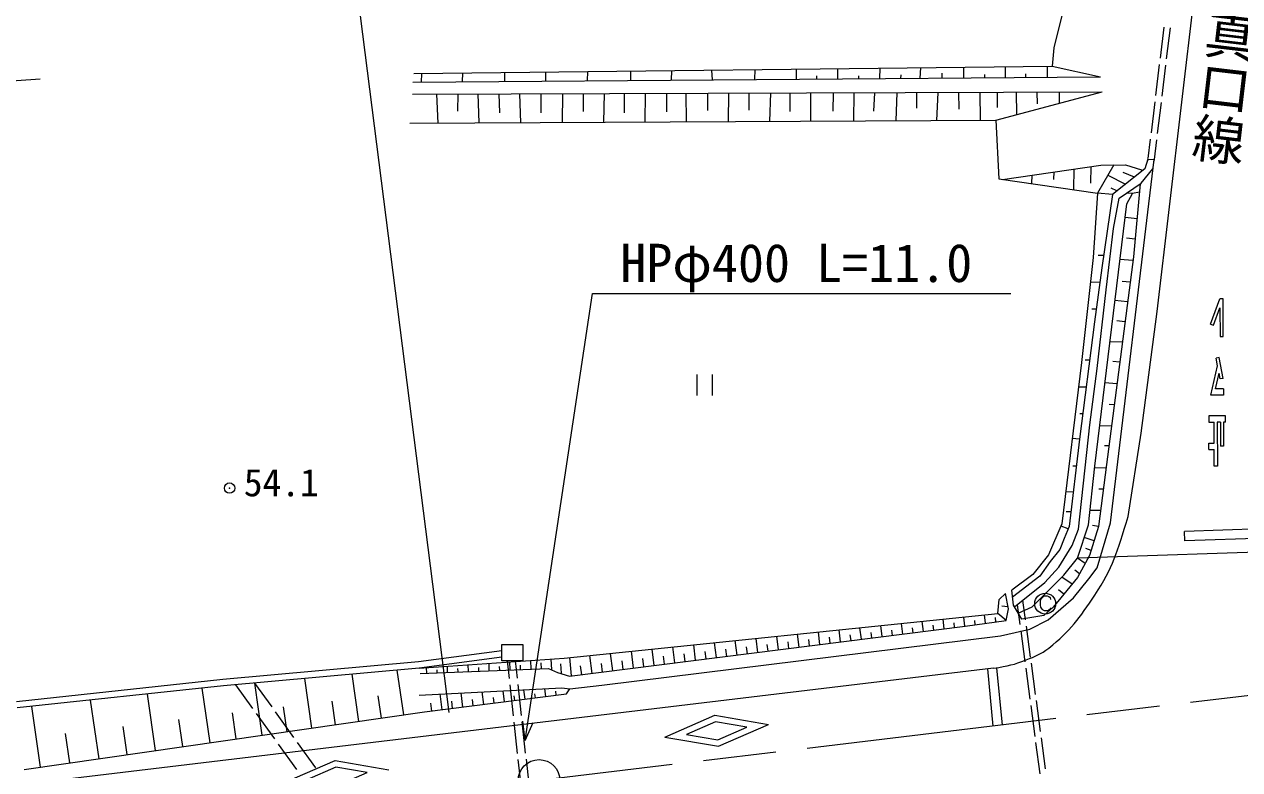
# Model space of a CAD drawing. Units: millimetres, scale not verified. Extents: x 40000 to 680000, y 20000 to 380000.
# Drawn here: x 439918 to 498133, y 292234 to 327927 of the extents above; entities that cross this region are included whole.
import ezdxf
from ezdxf.enums import TextEntityAlignment as Align

# ---------------------------------------------------------------- set-up
doc = ezdxf.new("R2010")
doc.units = ezdxf.units.MM
doc.header["$LTSCALE"] = 1000
doc.header["$PDMODE"] = 32
doc.header["$PDSIZE"] = 500
doc.linetypes.add('CHAIN', pattern=[18.5, 12, -1.5, 3.5, -1.5])
for name, color, linetype, lineweight in [('M-BGD', 7, 'Continuous', 13), ('M-BMK', 2, 'CHAIN', 13), ('M-BMK-OTRS', 5, 'Continuous', 13), ('M-STR-HTXT', 7, 'Continuous', 13), ('M-STR-STRC', 7, 'Continuous', 13), ('M-WORK', 1, 'Continuous', 13)]:
    doc.layers.add(name, color=color, linetype=linetype, lineweight=lineweight)
doc.styles.add('@ＭＳ ゴシック', font='')
doc.styles.add('ＭＳ ゴシック', font='')
doc.styles.get('@ＭＳ ゴシック').set_extended_font_data('@MS Gothic')
doc.styles.get('ＭＳ ゴシック').set_extended_font_data('MS Gothic')

msp = doc.modelspace()

# ---------------------------------------------------------------- linework, layer by layer
at = {"layer": 'M-BGD'}
for p, q in [((494500, 327796), (494319, 326307)), ((494797, 327761), (494617, 326271)), ((494283, 326009), (494102, 324520)), ((458936, 325161), (458953, 325578)), ((460902, 325176), (460919, 325600)), ((462936, 325192), (462936, 325623)), ((464902, 325206), (464903, 325645)), ((466902, 325222), (466917, 325667)), ((468962, 325237), (468962, 325690)), ((470917, 325252), (470933, 325712)), ((472883, 325267), (472850, 325734)), ((474904, 325282), (474921, 325757)), ((476905, 325297), (476904, 325779)), ((477880, 325305), (477880, 325463)), ((478883, 325312), (478884, 325801)), ((479892, 325320), (479897, 325459)), ((480901, 325328), (480916, 325824)), ((481909, 325335), (481920, 325513)), ((482833, 325342), (482866, 325845)), ((483877, 325350), (483888, 325583)), ((484922, 325358), (484921, 325868)), ((485933, 325366), (485933, 325527)), ((486922, 325373), (486921, 325891)), ((487882, 325380), (487882, 325549)), ((488922, 325388), (488922, 325913)), ((494581, 325974), (494400, 324485)), ((458530, 325158), (491451, 325407)), ((458520, 324586), (491551, 324687)), ((459667, 324589), (459723, 323194)), ((460689, 324592), (460672, 323770)), ((461639, 324595), (461684, 323204)), ((462655, 324598), (462672, 323686)), ((463634, 324601), (463678, 323215)), ((464660, 324605), (464660, 323694)), ((465694, 324608), (465677, 323226)), ((466693, 324611), (466693, 323745)), ((467694, 324614), (467661, 323237)), ((468643, 324617), (468643, 323694)), ((469660, 324620), (469644, 323247)), ((470685, 324623), (470685, 323736)), ((471610, 324626), (471627, 323258)), ((472634, 324629), (472635, 323803)), ((473643, 324632), (473627, 323269)), ((474618, 324635), (474618, 323820)), ((475652, 324638), (475619, 323280)), ((476591, 324641), (476591, 323757)), ((477568, 324644), (477568, 323290)), ((478658, 324647), (478641, 323774)), ((479648, 324650), (479632, 323301)), ((480633, 324653), (480599, 323774)), ((481715, 324657), (481665, 323312)), ((482650, 324659), (482650, 323908)), ((483682, 324663), (483615, 323323)), ((484666, 324666), (484683, 323858)), ((485682, 324669), (485699, 323334)), ((486524, 324671), (486524, 323950)), ((487431, 324674), (487444, 323601)), ((488423, 324677), (488440, 324119)), ((489482, 324680), (489493, 324143)), ((494066, 324222), (493886, 322733)), ((494364, 324187), (494184, 322698)), ((493850, 322435), (493736, 321497)), ((494148, 322400), (494033, 321457)), ((491951, 304056), (494033, 321457)), ((493732, 321462), (493597, 321005)), ((493732, 321462), (493726, 321413)), ((493732, 321462), (494033, 321457)), ((494033, 321457), (494024, 321377)), ((486768, 320503), (491475, 321184)), ((489231, 320488), (489240, 320860)), ((490192, 320010), (490200, 320999)), ((491004, 320323), (491016, 321117)), ((492105, 321193), (491320, 319847)), ((491475, 321184), (492668, 321201)), ((493597, 321005), (492034, 319778)), ((493094, 320610), (492553, 320830)), ((492668, 321201), (493433, 320957)), ((493416, 320323), (493980, 321011)), ((493421, 320961), (493507, 320935)), ((488183, 320299), (488191, 320709)), ((491815, 320697), (492666, 320274)), ((492365, 319596), (493416, 320323)), ((493372, 320293), (493043, 316790)), ((492034, 319778), (491320, 319847)), ((492034, 319778), (491525, 316271)), ((492250, 319948), (491973, 320076)), ((492993, 319820), (492712, 319837)), ((492726, 319337), (492993, 319820)), ((493335, 319894), (492993, 319820)), ((491190, 306768), (492726, 319337)), ((492096, 318151), (492365, 319596)), ((493215, 318617), (492645, 318676)), ((491739, 315210), (492096, 318151)), ((493123, 317638), (492719, 317690)), ((491610, 316854), (491351, 316858)), ((493043, 316790), (491749, 306844)), ((491525, 316271), (491172, 313674)), ((493022, 316623), (492399, 316663)), ((491429, 315566), (490987, 315577)), ((492885, 315573), (492510, 315615)), ((491302, 311445), (491739, 315210)), ((492763, 314638), (492159, 314703)), ((496739, 313572), (497185, 314774)), ((491255, 314283), (491049, 314286)), ((496880, 313520), (497186, 314347)), ((491172, 313674), (490467, 308058)), ((492638, 313676), (492250, 313728)), ((496739, 313572), (496880, 313520)), ((492512, 312703), (491917, 312718)), ((490943, 311846), (490732, 311846)), ((492388, 311752), (492050, 311784)), ((496752, 310172), (497074, 311573)), ((497145, 311974), (496998, 311944)), ((497074, 311573), (496998, 311944)), ((497349, 310974), (497145, 311974)), ((472128, 311153), (472128, 310153)), ((472878, 310153), (472878, 311153)), ((490962, 308741), (491302, 311445)), ((496975, 310473), (497146, 311218)), ((497202, 310944), (497146, 311218)), ((497349, 310974), (497202, 310944)), ((490781, 310556), (490412, 310559)), ((492252, 310711), (491677, 310753)), ((497351, 310474), (496975, 310473)), ((497351, 310474), (497352, 310174)), ((492122, 309706), (491877, 309726)), ((497352, 310174), (496752, 310172)), ((497352, 310174), (496752, 310172)), ((490620, 309278), (490475, 309277)), ((497455, 309175), (496655, 309172)), ((496655, 309172), (496656, 308872)), ((497456, 308875), (497455, 309175)), ((490414, 303751), (490962, 308741)), ((491989, 308685), (491426, 308703)), ((496656, 308872), (496906, 308873)), ((496910, 307873), (496906, 308873)), ((497206, 308874), (497211, 307724)), ((497456, 308875), (497356, 308874)), ((497356, 308874), (497361, 307724)), ((490467, 308058), (489969, 303883)), ((490467, 308058), (490113, 308088)), ((491866, 307741), (491650, 307743)), ((496661, 307572), (496911, 307573)), ((496914, 306773), (496911, 307573)), ((497361, 307724), (497211, 307724)), ((491749, 306844), (491372, 303876)), ((490313, 306769), (490141, 306771)), ((490892, 303967), (491190, 306768)), ((491727, 306671), (491182, 306690)), ((497064, 306773), (496914, 306773)), ((491600, 305666), (491387, 305666)), ((490164, 305523), (489803, 305532)), ((490051, 304574), (489828, 304588)), ((491470, 304643), (490964, 304649)), ((489922, 303770), (489575, 303902)), ((489969, 303883), (489725, 303299)), ((490364, 302368), (490892, 303967)), ((491372, 303876), (491075, 303921)), ((491308, 301903), (491951, 304056)), ((489725, 303299), (489512, 302772)), ((490115, 302965), (490414, 303751)), ((491156, 303186), (490689, 303352)), ((491372, 303876), (490937, 302484)), ((499169, 303764), (495491, 303638)), ((495506, 303189), (495491, 303638)), ((499386, 303322), (495506, 303189)), ((489512, 302772), (489050, 302203)), ((489476, 301934), (490115, 302965)), ((491015, 302735), (490770, 302827)), ((489050, 302203), (488557, 301497)), ((489709, 301545), (490364, 302368)), ((490734, 302112), (490364, 302368)), ((490937, 302484), (490365, 301431)), ((488804, 301195), (489476, 301934)), ((490459, 301605), (490243, 301782)), ((490904, 301374), (491308, 301903)), ((488557, 301497), (487251, 300496)), ((487348, 300030), (488804, 301195)), ((488196, 300032), (489709, 301545)), ((490365, 301431), (489196, 300014)), ((490104, 301115), (489617, 301453)), ((490173, 300466), (490904, 301374)), ((487054, 299940), (486909, 300663)), ((487297, 300116), (487211, 300826)), ((488585, 300282), (488611, 300391)), ((488611, 300391), (488638, 300424)), ((488638, 300424), (488696, 300502)), ((488696, 300502), (488773, 300555)), ((488773, 300555), (488913, 300556)), ((488913, 300556), (488994, 300530)), ((488963, 299407), (490173, 300466)), ((488994, 300530), (489049, 300475)), ((489049, 300475), (489078, 300391)), ((489705, 300631), (489449, 300844)), ((487034, 300039), (486747, 300057)), ((486953, 299385), (487054, 299940)), ((487700, 299436), (487297, 300116)), ((487475, 300132), (487603, 299179)), ((487530, 299723), (488196, 300032)), ((487875, 299408), (487748, 300351)), ((488585, 300116), (488585, 300282)), ((488609, 300011), (488585, 300116)), ((488665, 299926), (488609, 300011)), ((488718, 299872), (488665, 299926)), ((488776, 299844), (488718, 299872)), ((489196, 300014), (488750, 299617)), ((488914, 299844), (488776, 299844)), ((488995, 299870), (488914, 299844)), ((489050, 299927), (488995, 299870)), ((489074, 299978), (489050, 299927)), ((481996, 298730), (481932, 299234)), ((482988, 298855), (482927, 299337)), ((483980, 298981), (483922, 299439)), ((484476, 299043), (484449, 299261)), ((484972, 299106), (484917, 299541)), ((484986, 299108), (486953, 299385)), ((485467, 299176), (485439, 299374)), ((485962, 299246), (485907, 299642)), ((486458, 299315), (486430, 299514)), ((486953, 299385), (486544, 299708)), ((488750, 299617), (487700, 299436)), ((488074, 298969), (488963, 299407)), ((466026, 296709), (484986, 299108)), ((467574, 296284), (486675, 298648)), ((477036, 298102), (476957, 298724)), ((478028, 298227), (477952, 298826)), ((479020, 298353), (478947, 298928)), ((479516, 298416), (479481, 298692)), ((480012, 298478), (479942, 299030)), ((480508, 298541), (480474, 298805)), ((481004, 298604), (480937, 299132)), ((481500, 298667), (481468, 298919)), ((482492, 298792), (482462, 299033)), ((483484, 298918), (483455, 299147)), ((486675, 298648), (488074, 298969)), ((487643, 298882), (487842, 297395)), ((488114, 297624), (487915, 299111)), ((471083, 297349), (470987, 298111)), ((472075, 297474), (471982, 298213)), ((473067, 297600), (472977, 298316)), ((474059, 297725), (473972, 298418)), ((474555, 297788), (474513, 298122)), ((475051, 297851), (474967, 298520)), ((475547, 297914), (475507, 298236)), ((476043, 297976), (475962, 298622)), ((476540, 298039), (476500, 298350)), ((477532, 298165), (477494, 298464)), ((478524, 298290), (478487, 298578)), ((465180, 297024), (465159, 297534)), ((466123, 296721), (466041, 297604)), ((467115, 296846), (467006, 297703)), ((468107, 296972), (468001, 297805)), ((469099, 297098), (468996, 297907)), ((469595, 297160), (469545, 297553)), ((470091, 297223), (469991, 298009)), ((470587, 297286), (470539, 297667)), ((471579, 297411), (471532, 297781)), ((472571, 297537), (472526, 297895)), ((473563, 297662), (473519, 298009)), ((458883, 296843), (465034, 297078)), ((459194, 296855), (459184, 297119)), ((459694, 296874), (459688, 297022)), ((460194, 296893), (460182, 297188)), ((460693, 296912), (460687, 297075)), ((461193, 296932), (461180, 297257)), ((461692, 296951), (461686, 297129)), ((462192, 296970), (462178, 297327)), ((462692, 296989), (462684, 297183)), ((463046, 297440), (463139, 296596)), ((463191, 297008), (463177, 297396)), ((463539, 296611), (463448, 297440)), ((463691, 297027), (463683, 297237)), ((464191, 297046), (464175, 297466)), ((464690, 297065), (464680, 297345)), ((465034, 297078), (465454, 296894)), ((465454, 296894), (466026, 296709)), ((465649, 296849), (465619, 297300)), ((466619, 296784), (466564, 297212)), ((467611, 296909), (467558, 297326)), ((468603, 297035), (468552, 297440)), ((486331, 294319), (486062, 297057)), ((486778, 294373), (486508, 297119)), ((487882, 297098), (488081, 295611)), ((488353, 295840), (488154, 297327)), ((463736, 294822), (463572, 296313)), ((458833, 295808), (465667, 296149)), ((459082, 294999), (465889, 295868)), ((459938, 295108), (459842, 295859)), ((460929, 295235), (460843, 295909)), ((461921, 295361), (461845, 295959)), ((462913, 295488), (462847, 296009)), ((463171, 296297), (463335, 294806)), ((463409, 295551), (463381, 295774)), ((463905, 295615), (463848, 296059)), ((464401, 295678), (464378, 295862)), ((464897, 295742), (464850, 296109)), ((465393, 295805), (465370, 295989)), ((465658, 296150), (466045, 296109)), ((465889, 295868), (466045, 296109)), ((466045, 296109), (467574, 296284)), ((459442, 295044), (459394, 295420)), ((460433, 295171), (460390, 295508)), ((461425, 295298), (461387, 295597)), ((462417, 295425), (462384, 295685)), ((488121, 295314), (488320, 293827)), ((488592, 294056), (488393, 295543)), ((463368, 294508), (463532, 293017)), ((463932, 293033), (463769, 294524)), ((488360, 293530), (488559, 292043)), ((488831, 292272), (488632, 293759)), ((463564, 292719), (463728, 291228)), ((464129, 291244), (463965, 292735))]:
    msp.add_line(p, q, dxfattribs=at)
for points in [[(494317, 338100), (493425, 329638), (489754, 328930), (489235, 326806), (489151, 325916)], [(458583, 325574), (489151, 325916), (491464, 325405)], [(458390, 323187), (486450, 323338), (491551, 324687)], [(486450, 323338), (486593, 320528), (491320, 319847), (491121, 316765), (490554, 311736), (489618, 304002), (488975, 302515), (488219, 301582), (487211, 300826)], [(497341, 312974), (497335, 314774), (497185, 314774)], [(497186, 314347), (497191, 312974), (497341, 312974)], [(497206, 308874), (497056, 308873), (497064, 306773)], [(496661, 307572), (496660, 307872), (496910, 307873)], [(458833, 297094), (465783, 297577), (486544, 299708), (486620, 300388), (486909, 300663)], [(470604, 293797), (472995, 294844), (475567, 294402)], [(470604, 293797), (473176, 293355), (475567, 294402)], [(452410, 291630), (454803, 292671), (457374, 292222)]]:
    msp.add_lwpolyline(points, dxfattribs=at)
for points in [[(471640, 293923), (473138, 293666), (474531, 294275), (473032, 294533)], [(453446, 291754), (454944, 291492), (456338, 292099), (454840, 292360)]]:
    msp.add_lwpolyline(points, close=True, dxfattribs=at)
for centre, radius in [((488816, 300186), 500), ((488816, 300186), 500), ((464574, 291714), 1000)]:
    msp.add_circle(centre, radius, dxfattribs=at)
at = {"layer": 'M-BMK'}
msp.add_line((562799, 303477), (440302, 288807), dxfattribs=at)
at = {"layer": 'M-BMK-OTRS'}
msp.add_lwpolyline([(500007, 310802), (499640, 307391), (499904, 304686), (500206, 303596), (500893, 302707), (490364, 302368)], dxfattribs=at)
at = {"layer": 'M-STR-HTXT'}
for p, q in [((420553, 323825), (440680, 325317)), ((463903, 293637), (467130, 315036)), ((467130, 315036), (487171, 315036)), ((463903, 293637), (463790, 294565)), ((463903, 293637), (464285, 294490))]:
    msp.add_line(p, q, dxfattribs=at)
at = {"layer": 'M-STR-STRC'}
for p, q in [((494175, 314176), (496961, 337796)), ((460270, 294972), (455048, 335942)), ((493419, 308352), (494175, 314176)), ((492791, 304356), (493419, 308352)), ((486341, 297090), (439975, 291537))]:
    msp.add_line(p, q, dxfattribs=at)
msp.add_open_spline([(486341, 297090), (487061, 297219), (487318, 297249), (487899, 297488), (488343, 297671), (488614, 297758), (488990, 298057), (490018, 298875), (490471, 299501), (491195, 300597), (492073, 301929), (492250, 302623), (492791, 304356)], degree=3, knots=[0, 0, 0, 0, 1, 1, 1, 2, 2, 2, 3, 3, 3, 4, 4, 4, 4], dxfattribs=at)
at = {"layer": 'M-WORK'}
for p, q in [((462794, 297440), (462794, 298222)), ((462794, 298222), (463793, 298222)), ((463793, 298222), (463793, 297440)), ((462794, 297923), (458800, 297392)), ((462794, 297620), (458833, 297094)), ((458800, 297392), (449432, 296546)), ((458833, 297094), (449462, 296248)), ((458092, 294856), (457785, 296999)), ((463793, 297440), (462794, 297440)), ((449432, 296546), (439542, 295489)), ((451319, 293884), (450961, 296383)), ((451783, 295244), (450964, 296383)), ((453694, 294225), (453353, 296599)), ((455949, 294549), (455625, 296804)), ((449462, 296248), (439574, 295191)), ((446207, 293150), (445818, 295858)), ((448820, 293525), (448445, 296139)), ((450039, 296300), (450852, 295168)), ((457021, 294703), (456867, 295774)), ((440692, 292358), (440275, 295266)), ((443498, 292761), (443095, 295567)), ((452507, 294054), (452336, 295242)), ((454822, 294387), (454660, 295515)), ((439912, 292246), (459082, 294999)), ((447513, 293338), (447326, 294644)), ((450070, 293705), (449890, 294954)), ((451027, 294925), (451903, 293707)), ((452834, 293783), (451958, 295000)), ((444852, 292955), (444658, 294310)), ((442095, 292560), (441894, 293963)), ((452078, 293463), (452954, 292246)), ((453885, 292321), (453009, 293539))]:
    msp.add_line(p, q, dxfattribs=at)
msp.add_point((449752, 305721), dxfattribs=at)

# ---------------------------------------------------------------- texts
at = {"layer": 'M-BGD', "style": '@ＭＳ ゴシック'}
msp.add_text('市道上城真口線', height=1833, rotation=263.272, dxfattribs=at).set_placement((499006, 338559), align=Align.MIDDLE_LEFT)
at = {"layer": 'M-STR-HTXT', "style": 'ＭＳ ゴシック'}
msp.add_text('HPφ400 L=11.0', height=1833, dxfattribs=at).set_placement((468465, 315036), align=Align.BOTTOM_LEFT)
at = {"layer": 'M-WORK', "style": 'ＭＳ ゴシック'}
msp.add_text('54.1', height=1320, dxfattribs=at).set_placement((450431, 304929), align=Align.BOTTOM_LEFT)

doc.saveas('drawing.dxf')
